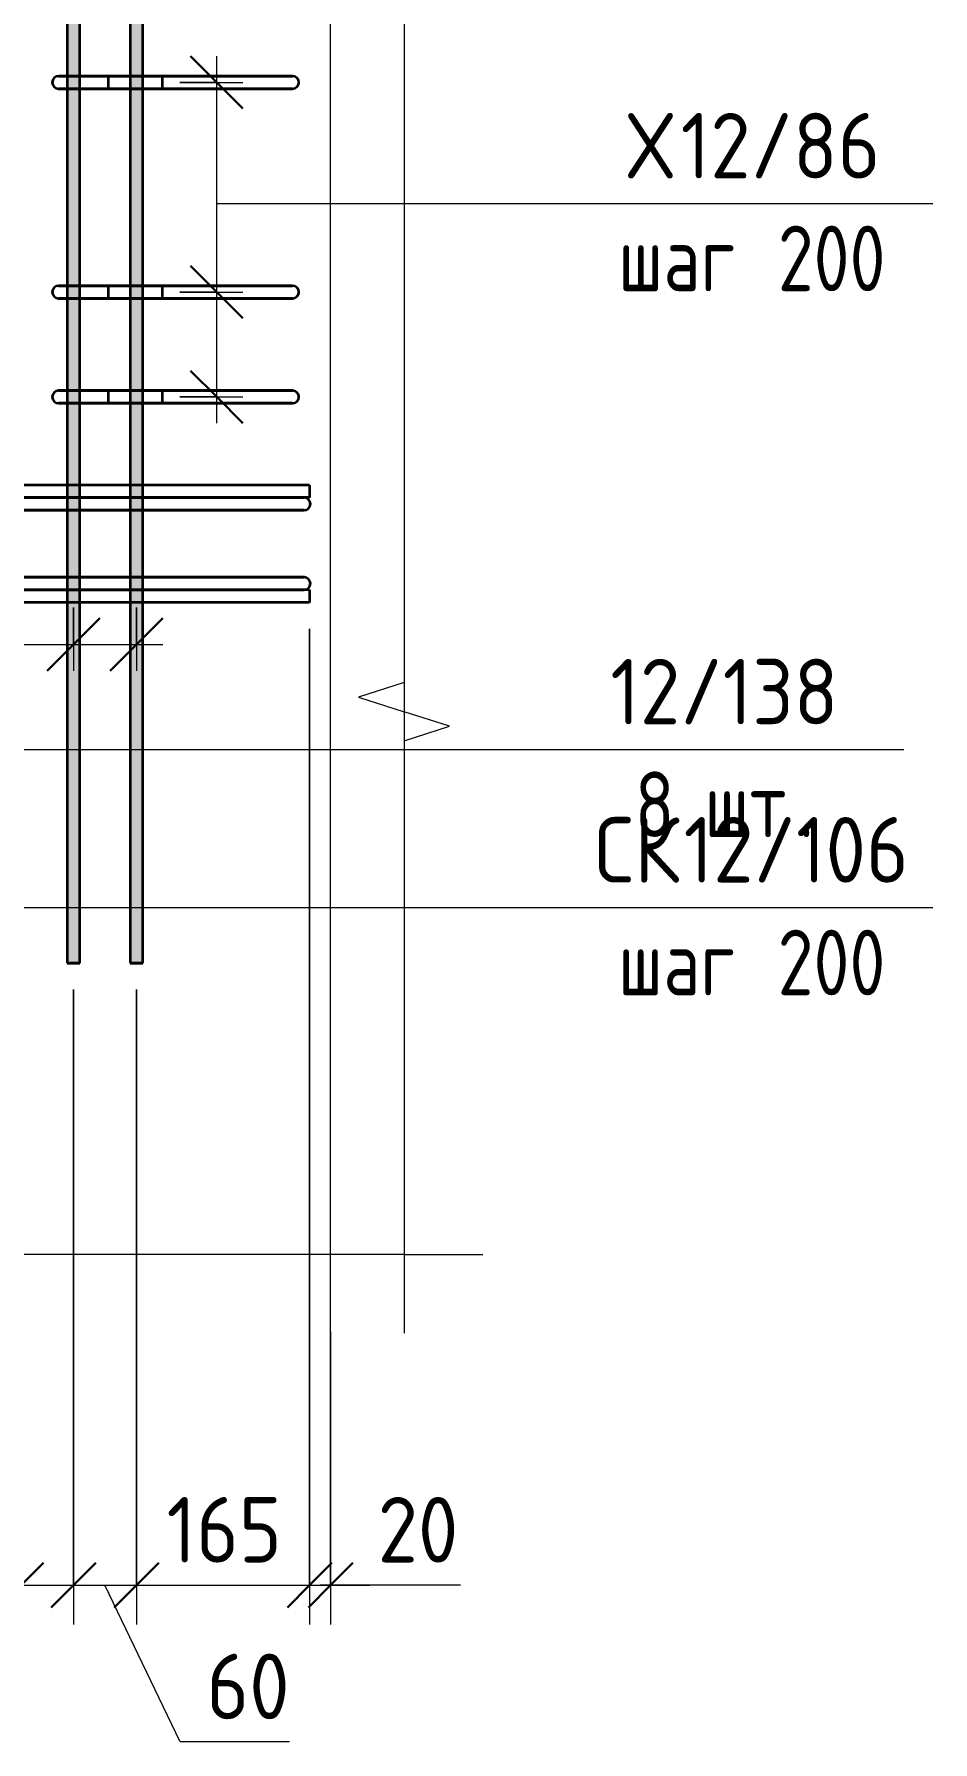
# Model space of a CAD drawing. Header units: millimetres. Extents: x 67134 to 121466, y -4758 to 13821.
# Drawn here: x 115410 to 116266, y -528 to 1101 of the extents above; entities that cross this region are included whole.
import ezdxf

# ---------------------------------------------------------------- set-up
doc = ezdxf.new("R2010")
doc.units = ezdxf.units.MM
for name, color, linetype, lineweight in [('AA_Dim', 7, 'Continuous', 9), ('AA_Dim-25', 7, 'Continuous', 9), ('AA_Oformlenie', 7, 'Continuous', 9), ('AA_Vinoska', 7, 'Continuous', 9), ('AF_Stena_Опалубка', 253, 'Continuous', 20), ('KR_Armatura_Tonkie', 7, 'Continuous', 20)]:
    doc.layers.add(name, color=color, linetype=linetype, lineweight=lineweight)
doc.styles.add('ISOCPEUR_7', font='isocpeur.ttf', dxfattribs={"width": 0.9, "height": 62.5})
doc.styles.add('ISOCPEUR_8', font='isocpeur.ttf', dxfattribs={"width": 0.8, "height": 62.5})
doc.dimstyles.new('00_Точн_3_знака__прозр__2', dxfattribs={"dimscale": 304.8, "dimtxt": 62.248823, "dimasz": 0.139436, "dimexe": 0.123031, "dimexo": 0.082021, "dimgap": 0.008202, "dimtad": 1, "dimdec": 3, "dimrnd": 0.001, "dimdsep": 46, "dimtxsty": 'ISOCPEUR_7', "dimblk1": 'OBLIQUE', "dimblk2": 'OBLIQUE', "dimsah": 1, "dimcen": 0.09, "dimdle": 0.123031, "dimazin": 0, "dimtfac": 1, "dimtdec": 4, "dimtix": 1, "dimtmove": 1, "dimatfit": 3, "dimfxl": 1, "dimtvp": 1, "dimtolj": 1, "dimtzin": 0, "dimlwd": 18, "dimlwe": 18, "dimarcsym": 2})
doc.dimstyles.new('00_Точн_3_знака__прозр__3', dxfattribs={"dimscale": 304.8, "dimtxt": 62.248823, "dimasz": 0.139436, "dimexe": 0.123031, "dimexo": 0.082021, "dimgap": 0.008202, "dimtad": 1, "dimdec": 3, "dimrnd": 0.001, "dimdsep": 46, "dimtxsty": 'ISOCPEUR_7', "dimblk1": 'OBLIQUE', "dimblk2": 'OBLIQUE', "dimsah": 1, "dimcen": 0.09, "dimdle": 0.123031, "dimazin": 0, "dimtfac": 1, "dimtdec": 4, "dimtix": 1, "dimtmove": 0, "dimatfit": 3, "dimfxl": 1, "dimtvp": 1, "dimtolj": 1, "dimtzin": 0, "dimlwd": 18, "dimlwe": 18, "dimarcsym": 2})
doc.dimstyles.new('10_Раскладка_арматуры_с_засечками', dxfattribs={"dimscale": 304.8, "dimtxt": 0.18, "dimasz": 0.164042, "dimexe": 0.082021, "dimexo": 0, "dimgap": 0, "dimtad": 1, "dimdec": 3, "dimrnd": 0.001, "dimdsep": 46, "dimtxsty": 'ISOCPEUR_8', "dimblk1": 'OBLIQUE', "dimblk2": 'OBLIQUE', "dimsah": 1, "dimcen": 0.09, "dimdle": 0.082021, "dimazin": 0, "dimtfac": 1, "dimtdec": 4, "dimtix": 1, "dimtmove": 0, "dimatfit": 3, "dimfxl": 1, "dimtvp": 1, "dimtolj": 1, "dimtzin": 0, "dimlwd": 18, "dimlwe": 18, "dimarcsym": 2})

# ---------------------------------------------------------------- blocks, each defined once
blk = doc.blocks.new('350_Стержень верт с удлинением концов _НесАрм_РабПлоск_ - 350_Стержень верт с удлинением концов _НесАрм_РабПлоск_-4168416-Схема обрамления отверстия в стене')
at = {"layer": 'KR_Armatura_Tonkie', "lineweight": 35}
for p, q in [((9739, 1595), (9739, 215)), ((9751, 1595), (9739, 1595)), ((9739, 1595), (9751, 1595)), ((9751, 215), (9751, 1595)), ((9751, 215), (9739, 215)), ((9739, 215), (9751, 215))]:
    blk.add_line(p, q, dxfattribs=at)
blk = doc.blocks.new('350_Стержень верт с удлинением концов _НесАрм_РабПлоск_ - 350_Стержень верт с удлинением концов _НесАрм_РабПлоск_-V15-Схема обрамления отверстия в стене')
at = {"layer": 'KR_Armatura_Tonkie', "lineweight": 35}
blk.add_hatch(color=256, dxfattribs=at).paths.add_polyline_path([(11375, 215), (11381, 215), (11380.8, 1595), (11369, 1595), (11369.2, 215), (11373.4, 215)])
for p, q in [((11369, 1595), (11369, 215)), ((11381, 1595), (11369, 1595)), ((11369, 1595), (11381, 1595)), ((11381, 215), (11381, 1595)), ((11381, 215), (11369, 215)), ((11369, 215), (11381, 215))]:
    blk.add_line(p, q, dxfattribs=at)
blk = doc.blocks.new('350_Стержень верт с удлинением концов _НесАрм_РабПлоск_ - 350_Стержень верт с удлинением концов _НесАрм_РабПлоск_-V16-Схема обрамления отверстия в стене')
at = {"layer": 'KR_Armatura_Tonkie', "lineweight": 35}
blk.add_hatch(color=256, dxfattribs=at).paths.add_polyline_path([(11440.2, 215), (11441, 215), (11440.8, 1595), (11429, 1595), (11429.2, 215), (11439.2, 215)])
for p, q in [((11429, 1595), (11429, 215)), ((11441, 1595), (11429, 1595)), ((11429, 1595), (11441, 1595)), ((11441, 215), (11441, 1595)), ((11441, 215), (11429, 215)), ((11429, 215), (11441, 215))]:
    blk.add_line(p, q, dxfattribs=at)
blk = doc.blocks.new('011_Прямоугольник обрыва _ЭлУзла_ - 011_Прямоугольник обрыва _ЭлУзла_-4124926-Схема обрамления отверстия в стене')
at = {"layer": 'AA_Oformlenie'}
for p, q in [((11690, 2007.2), (11690, -62.9)), ((11690, -62.9), (9552.3, -62.9))]:
    blk.add_line(p, q, dxfattribs=at)
blk = doc.blocks.new('DIMBLOCK138-Схема обрамления отверстия в стене')
at = {"layer": 'AA_Dim-25', "lineweight": 18}
for p, q in [((115397.5, 690), (115397.5, -415.8)), ((115397.5, -378.3), (115397.5, 690)), ((115447.5, 190), (115447.5, -415.8)), ((115447.5, -378.3), (115447.5, 190)), ((115300.4, -378.3), (115404.4, -378.3)), ((115360, -378.3), (115447.5, -378.3)), ((115404.4, -378.3), (115422.5, -378.3))]:
    blk.add_line(p, q, dxfattribs=at)
at = {"layer": 'AA_Dim-25', "lineweight": 30}
for p, q in [((115397.5, -378.3), (115418.8, -357)), ((115447.5, -378.3), (115468.8, -357)), ((115397.5, -378.3), (115376.3, -399.5)), ((115447.5, -378.3), (115426.3, -399.5))]:
    blk.add_line(p, q, dxfattribs=at)
at = {"layer": 'AA_Dim-25', "color": 0, "lineweight": 18, "insert": (115300.4, -294.1), "char_height": 62.5, "width": 94.81, "attachment_point": 1, "line_spacing_factor": 1.149209, "style": 'ISOCPEUR_7'}
blk.add_mtext('50', dxfattribs=at)
blk = doc.blocks.new('_Oblique')
at = {"color": 0, "linetype": 'ByBlock', "lineweight": -2}
blk.add_line((-0.5, -0.5), (0.5, 0.5), dxfattribs=at)
blk = doc.blocks.new('DIMBLOCK139-Схема обрамления отверстия в стене')
at = {"layer": 'AA_Dim-25', "lineweight": 18}
for p, q in [((115447.5, 190), (115447.5, -415.8)), ((115447.5, -378.3), (115447.5, 190)), ((115507.5, 190), (115507.5, -415.8)), ((115507.5, -378.3), (115507.5, 190)), ((115447.5, -378.3), (115507.5, -378.3)), ((115549.2, -527.6), (115477.5, -378.3)), ((115653.2, -527.6), (115549.2, -527.6))]:
    blk.add_line(p, q, dxfattribs=at)
at = {"layer": 'AA_Dim-25', "lineweight": 30}
for p, q in [((115447.5, -378.3), (115468.8, -357)), ((115507.5, -378.3), (115528.8, -357)), ((115447.5, -378.3), (115426.3, -399.5)), ((115507.5, -378.3), (115486.3, -399.5))]:
    blk.add_line(p, q, dxfattribs=at)
at = {"layer": 'AA_Dim-25', "color": 0, "lineweight": 18, "insert": (115574.2, -443.5), "char_height": 62.5, "width": 94.81, "attachment_point": 1, "line_spacing_factor": 1.149209, "style": 'ISOCPEUR_7'}
blk.add_mtext('60', dxfattribs=at)
blk = doc.blocks.new('DIMBLOCK140-Схема обрамления отверстия в стене')
at = {"layer": 'AA_Dim-25', "lineweight": 18}
for p, q in [((115672.5, 534), (115672.5, -415.8)), ((115672.5, -378.3), (115672.5, 534)), ((115507.5, 190), (115507.5, -415.8)), ((115507.5, -378.3), (115507.5, 190)), ((115507.5, -378.3), (115672.5, -378.3))]:
    blk.add_line(p, q, dxfattribs=at)
at = {"layer": 'AA_Dim-25', "lineweight": 30}
for p, q in [((115507.5, -378.3), (115528.8, -357)), ((115672.5, -378.3), (115693.8, -357)), ((115507.5, -378.3), (115486.3, -399.5)), ((115672.5, -378.3), (115651.3, -399.5))]:
    blk.add_line(p, q, dxfattribs=at)
at = {"layer": 'AA_Dim-25', "color": 0, "lineweight": 18, "insert": (115536.2, -294.1), "char_height": 62.5, "width": 129.286, "attachment_point": 1, "line_spacing_factor": 1.149209, "style": 'ISOCPEUR_7'}
blk.add_mtext('165', dxfattribs=at)
blk = doc.blocks.new('DIMBLOCK141-Схема обрамления отверстия в стене')
at = {"layer": 'AA_Dim-25', "lineweight": 18}
for p, q in [((115672.5, 534), (115672.5, -415.8)), ((115672.5, -378.3), (115672.5, 534)), ((115692.5, -136.4), (115692.5, -415.8)), ((115692.5, -378.3), (115692.5, -136.4)), ((115672.5, -378.3), (115730, -378.3)), ((115712.3, -378.3), (115682.5, -378.3)), ((115816.3, -378.3), (115712.3, -378.3))]:
    blk.add_line(p, q, dxfattribs=at)
at = {"layer": 'AA_Dim-25', "lineweight": 30}
for p, q in [((115672.5, -378.3), (115693.8, -357)), ((115692.5, -378.3), (115713.8, -357)), ((115672.5, -378.3), (115651.3, -399.5)), ((115692.5, -378.3), (115671.3, -399.5))]:
    blk.add_line(p, q, dxfattribs=at)
at = {"layer": 'AA_Dim-25', "color": 0, "lineweight": 18, "insert": (115737.3, -294.1), "char_height": 62.5, "width": 94.81, "attachment_point": 1, "line_spacing_factor": 1.149209, "style": 'ISOCPEUR_7'}
blk.add_mtext('20', dxfattribs=at)
blk = doc.blocks.new('042_М_Арматуры - Диам длина поз _ Комментарий-3662934-Схема обрамления отверстия в стене')
at = {"layer": 'AA_Vinoska'}
blk.add_line((11843.8, 268), (12193.8, 268), dxfattribs=at)
blk = doc.blocks.new('DIMBLOCK152-Схема обрамления отверстия в стене')
at = {"layer": 'AA_Dim-25', "lineweight": 30}
for p, q in [((115584, 855), (115559, 880)), ((115584, 855), (115609, 830)), ((115584, 755), (115559, 780)), ((115584, 755), (115609, 730))]:
    blk.add_line(p, q, dxfattribs=at)
at = {"layer": 'AA_Dim-25', "lineweight": 18}
for p, q in [((115548.7, 855), (115609, 855)), ((115584, 855), (115548.7, 855)), ((115584, 730), (115584, 855)), ((115548.7, 755), (115609, 755)), ((115584, 755), (115548.7, 755))]:
    blk.add_line(p, q, dxfattribs=at)
blk = doc.blocks.new('DIMBLOCK153-Схема обрамления отверстия в стене')
at = {"layer": 'AA_Dim-25', "lineweight": 30}
for p, q in [((115584, 1055), (115559, 1080)), ((115584, 1055), (115609, 1030)), ((115584, 855), (115559, 880)), ((115584, 855), (115609, 830))]:
    blk.add_line(p, q, dxfattribs=at)
at = {"layer": 'AA_Dim-25', "lineweight": 18}
for p, q in [((115584, 855), (115584, 1080)), ((115548.7, 1055), (115609, 1055)), ((115584, 1055), (115548.7, 1055)), ((115548.7, 855), (115609, 855)), ((115584, 855), (115548.7, 855))]:
    blk.add_line(p, q, dxfattribs=at)
blk = doc.blocks.new('DIMBLOCK155-Схема обрамления отверстия в стене')
at = {"layer": 'AA_Dim-25', "lineweight": 18}
for p, q in [((113817.5, 554.2), (113817.5, 493.9)), ((113817.5, 518.9), (113817.5, 554.2)), ((115447.5, 554.2), (115447.5, 493.9)), ((115447.5, 518.9), (115447.5, 554.2)), ((113817.5, 518.9), (115447.5, 518.9))]:
    blk.add_line(p, q, dxfattribs=at)
at = {"layer": 'AA_Dim-25', "lineweight": 30}
for p, q in [((113817.5, 518.9), (113842.5, 543.9)), ((115447.5, 518.9), (115472.5, 543.9)), ((113817.5, 518.9), (113792.5, 493.9)), ((115447.5, 518.9), (115422.5, 493.9))]:
    blk.add_line(p, q, dxfattribs=at)
blk = doc.blocks.new('DIMBLOCK156-Схема обрамления отверстия в стене')
at = {"layer": 'AA_Dim-25', "lineweight": 18}
for p, q in [((115447.5, 554.2), (115447.5, 493.9)), ((115447.5, 518.9), (115447.5, 554.2)), ((115507.5, 554.2), (115507.5, 493.9)), ((115507.5, 518.9), (115507.5, 554.2)), ((115447.5, 518.9), (115532.5, 518.9))]:
    blk.add_line(p, q, dxfattribs=at)
at = {"layer": 'AA_Dim-25', "lineweight": 30}
for p, q in [((115447.5, 518.9), (115472.5, 543.9)), ((115507.5, 518.9), (115532.5, 543.9)), ((115447.5, 518.9), (115422.5, 493.9)), ((115507.5, 518.9), (115482.5, 493.9))]:
    blk.add_line(p, q, dxfattribs=at)

msp = doc.modelspace()

# ---------------------------------------------------------------- linework, layer by layer
at = {"layer": 'AA_Vinoska'}
for p, q in [((115584.065, 939.4988), (115916.4184, 939.4988)), ((115762.5241, 482.7834), (115719.199, 468.7063)), ((115719.199, 468.7063), (115762.5241, 454.6291)), ((115805.8253, 440.8791), (115762.5241, 454.6291)), ((115762.5241, 427.1291), (115805.8253, 440.8791)), ((113823.0063, 418.8679), (115888.7037, 418.8679)), ((115097.8742, 268.0192), (115916.2813, 268.0192)), ((115762.5241, -62.8811), (115837.5241, -62.8811)), ((115762.5241, -62.8811), (115762.5241, -137.8811))]:
    msp.add_line(p, q, dxfattribs=at)
at = {"layer": 'AF_Stena_Опалубка'}
msp.add_line((115692.5241, -222.7455), (115692.5241, 1330), dxfattribs=at)
at = {"layer": 'KR_Armatura_Tonkie', "lineweight": 35}
for p, q in [((115494.6976, 1061), (115433.2418, 1061)), ((115433.2418, 1061), (115469.2418, 1061)), ((115469.2418, 1061), (115433.2418, 1061)), ((115433.2418, 1061), (115443.7859, 1061)), ((115443.7859, 1061), (115480.9515, 1061)), ((115469.2418, 1061), (115620.2418, 1061)), ((115620.2418, 1061), (115469.2418, 1061)), ((115480.9515, 1049), (115480.9515, 1061)), ((115531.8632, 1061), (115494.6976, 1061)), ((115531.8632, 1061), (115531.8632, 1049)), ((115620.2418, 1061), (115656.2418, 1061)), ((115656.2418, 1061), (115620.2418, 1061)), ((115494.6976, 1049), (115433.2418, 1049)), ((115433.2418, 1049), (115469.2418, 1049)), ((115443.7859, 1049), (115443.7859, 1049)), ((115469.2418, 1049), (115443.7859, 1049)), ((115443.7859, 1049), (115480.9515, 1049)), ((115469.2418, 1049), (115620.2418, 1049)), ((115620.2418, 1049), (115469.2418, 1049)), ((115531.8632, 1049), (115494.6976, 1049)), ((115620.2418, 1049), (115656.2418, 1049)), ((115656.2418, 1049), (115620.2418, 1049)), ((115494.6976, 861), (115433.2418, 861)), ((115433.2418, 861), (115469.2418, 861)), ((115469.2418, 861), (115433.2418, 861)), ((115433.2418, 861), (115443.7859, 861)), ((115494.6976, 849), (115433.2418, 849)), ((115433.2418, 849), (115469.2418, 849)), ((115443.7859, 861), (115480.9515, 861)), ((115443.7859, 849), (115443.7859, 849)), ((115469.2418, 849), (115443.7859, 849)), ((115443.7859, 849), (115480.9515, 849)), ((115469.2418, 861), (115620.2418, 861)), ((115620.2418, 861), (115469.2418, 861)), ((115469.2418, 849), (115620.2418, 849)), ((115620.2418, 849), (115469.2418, 849)), ((115480.9515, 849), (115480.9515, 861)), ((115531.8632, 861), (115494.6976, 861)), ((115531.8632, 849), (115494.6976, 849)), ((115531.8632, 861), (115531.8632, 849)), ((115620.2418, 861), (115656.2418, 861)), ((115656.2418, 861), (115620.2418, 861)), ((115620.2418, 849), (115656.2418, 849)), ((115656.2418, 849), (115620.2418, 849)), ((115494.6976, 761), (115433.2418, 761)), ((115433.2418, 761), (115469.2418, 761)), ((115469.2418, 761), (115433.2418, 761)), ((115433.2418, 761), (115443.7859, 761)), ((115443.7859, 761), (115480.9515, 761)), ((115469.2418, 761), (115620.2418, 761)), ((115620.2418, 761), (115469.2418, 761)), ((115480.9515, 749), (115480.9515, 761)), ((115531.8632, 761), (115494.6976, 761)), ((115531.8632, 761), (115531.8632, 749)), ((115620.2418, 761), (115656.2418, 761)), ((115656.2418, 761), (115620.2418, 761)), ((115494.6976, 749), (115433.2418, 749)), ((115433.2418, 749), (115469.2418, 749)), ((115443.7859, 749), (115443.7859, 749)), ((115469.2418, 749), (115443.7859, 749)), ((115443.7859, 749), (115480.9515, 749)), ((115469.2418, 749), (115620.2418, 749)), ((115620.2418, 749), (115469.2418, 749)), ((115531.8632, 749), (115494.6976, 749)), ((115620.2418, 749), (115656.2418, 749)), ((115656.2418, 749), (115620.2418, 749)), ((115672.5241, 671), (113722.5241, 671)), ((115672.5241, 671), (113722.5241, 671)), ((115672.5241, 671), (115672.5241, 659)), ((115672.5241, 671), (115672.5241, 659)), ((115672.5241, 659), (113722.5241, 659)), ((115672.5241, 659), (113722.5241, 659)), ((115023.3481, 659), (115631.3481, 659)), ((115631.3481, 659), (115023.3481, 659)), ((115631.3481, 659), (115667.3481, 659)), ((115667.3481, 659), (115631.3481, 659)), ((115023.3481, 647), (115631.3481, 647)), ((115631.3481, 647), (115023.3481, 647)), ((115631.3481, 647), (115667.3481, 647)), ((115667.3481, 647), (115631.3481, 647)), ((115672.5241, 571), (113722.5241, 571)), ((115672.5241, 571), (113722.5241, 571)), ((115023.3481, 583), (115631.3481, 583)), ((115631.3481, 583), (115023.3481, 583)), ((115023.3481, 571), (115631.3481, 571)), ((115631.3481, 571), (115023.3481, 571)), ((115631.3481, 583), (115667.3481, 583)), ((115667.3481, 583), (115631.3481, 583)), ((115631.3481, 571), (115667.3481, 571)), ((115667.3481, 571), (115631.3481, 571)), ((115672.5241, 571), (115672.5241, 559)), ((115672.5241, 571), (115672.5241, 559)), ((115672.5241, 559), (113722.5241, 559)), ((115672.5241, 559), (113722.5241, 559))]:
    msp.add_line(p, q, dxfattribs=at)
for centre, start, end in [((115433.2418, 1055), 90, 270), ((115433.2418, 1055), 90, 270), ((115433.2418, 1055), 90, 270), ((115656.2418, 1055), 270, 90), ((115656.2418, 1055), 270, 90), ((115433.2418, 855), 90, 270), ((115433.2418, 855), 90, 270), ((115433.2418, 855), 90, 270), ((115656.2418, 855), 270, 90), ((115656.2418, 855), 270, 90), ((115433.2418, 755), 90, 270), ((115433.2418, 755), 90, 270), ((115433.2418, 755), 90, 270), ((115656.2418, 755), 270, 90), ((115656.2418, 755), 270, 90), ((115667.3481, 653), 270, 90), ((115667.3481, 653), 270, 90), ((115667.3481, 577), 270, 90), ((115667.3481, 577), 270, 90)]:
    msp.add_arc(centre, 6, start, end, dxfattribs=at)

# ---------------------------------------------------------------- block references
at = {"layer": 'AA_Oformlenie'}
msp.add_blockref('011_Прямоугольник обрыва _ЭлУзла_ - 011_Прямоугольник обрыва _ЭлУзла_-4124926-Схема обрамления отверстия в стене', (104072.5241, 0), dxfattribs=at)
at = {"layer": 'AA_Vinoska'}
for p in [(104072.6611, 671.4796), (104044.9465, 150.8487), (104072.5241, 0)]:
    msp.add_blockref('042_М_Арматуры - Диам длина поз _ Комментарий-3662934-Схема обрамления отверстия в стене', p, dxfattribs=at)
at = {"layer": 'KR_Armatura_Tonkie', "lineweight": 35}
for name, p in [('350_Стержень верт с удлинением концов _НесАрм_РабПлоск_ - 350_Стержень верт с удлинением концов _НесАрм_РабПлоск_-4168416-Схема обрамления отверстия в стене', (105702.5241, 0)), ('350_Стержень верт с удлинением концов _НесАрм_РабПлоск_ - 350_Стержень верт с удлинением концов _НесАрм_РабПлоск_-V15-Схема обрамления отверстия в стене', (104072.5241, 0)), ('350_Стержень верт с удлинением концов _НесАрм_РабПлоск_ - 350_Стержень верт с удлинением концов _НесАрм_РабПлоск_-4168416-Схема обрамления отверстия в стене', (105762.5241, 0)), ('350_Стержень верт с удлинением концов _НесАрм_РабПлоск_ - 350_Стержень верт с удлинением концов _НесАрм_РабПлоск_-V16-Схема обрамления отверстия в стене', (104072.5241, 0))]:
    msp.add_blockref(name, p, dxfattribs=at)

# ---------------------------------------------------------------- texts
at = {"layer": 'AA_Vinoska', "char_height": 62.5, "attachment_point": 1}
for s, insert, width, style in [('12/86', (116026.161, 1025.8514), 229.082203, 'ISOCPEUR_7'), ('\\fISOCPEUR|b0|i0|c204|p34|;\\W.9;Х', (115975.5594, 1025.8514), 61.329094, 'ISOCPEUR_7'), (' 200', (116086.8448, 918.3751), 166.751, 'ISOCPEUR_8'), ('шаг', (115966.4594, 918.3751), 145.907125, 'ISOCPEUR_8'), ('12/138', (115959.0947, 505.2205), 263.354344, 'ISOCPEUR_7'), ('8 ', (115982.4447, 397.7442), 80.16875, 'ISOCPEUR_8'), ('шт', (116048.5906, 397.7442), 109.0295, 'ISOCPEUR_8'), ('СК', (115944.1473, 354.3718), 102.816422, 'ISOCPEUR_7'), ('12/106', (116028.9794, 354.3718), 263.354344, 'ISOCPEUR_7'), ('\\fISOCPEUR|b0|i0|c204|p34|;\\W.8;.', (116138.5489, 397.7442), 17.637125, 'ISOCPEUR_8'), (' 200', (116086.7078, 246.8955), 166.751, 'ISOCPEUR_8'), ('шаг', (115966.3223, 246.8955), 145.907125, 'ISOCPEUR_8')]:
    msp.add_mtext(s, dxfattribs=dict(at, insert=insert, width=width, style=style))

# ---------------------------------------------------------------- dimensions: what is measured, and where the dimension line sits
at = {"layer": 'AA_Dim', "lineweight": 18}
for base, p1, p2, override, picture, middle in [((115584.026, 1055), (115548.6707, 855), (115548.6707, 1055), {"dimpost": '<>', "dimfxl": 200}, 'DIMBLOCK153-Схема обрамления отверстия в стене', (115552.776, 955)), ((115584.026, 855), (115548.6707, 755), (115548.6707, 855), {"dimpost": '<>', "dimfxl": 100}, 'DIMBLOCK152-Схема обрамления отверстия в стене', (115552.776, 805))]:
    dim = msp.add_linear_dim(base=base, p1=p1, p2=p2, angle=90, dimstyle='10_Раскладка_арматуры_с_засечками', override=override, dxfattribs=at)
    dim.commit()
    dim.dimension.update_dxf_attribs({"geometry": picture, "text_midpoint": middle})
for base, p1, p2, override, picture, middle in [((115447.5245, -378.2805), (115397.5245, 715), (115447.5245, 215), {"dimpost": '<>', "dimfxl": 502.493781}, 'DIMBLOCK138-Схема обрамления отверстия в стене', (115347.8315, -335.7937)), ((115692.5241, -378.2805), (115672.5241, 559), (115692.5241, -111.4339), {"dimpost": '<>', "dimfxl": 670.73211}, 'DIMBLOCK141-Схема обрамления отверстия в стене', (115784.7002, -335.7937)), ((115507.5245, -378.2805), (115447.5245, 215), (115507.5245, 215), {"dimpost": '<>', "dimfxl": 60}, 'DIMBLOCK139-Схема обрамления отверстия в стене', (115621.6023, -485.1176))]:
    dim = msp.add_linear_dim(base=base, p1=p1, p2=p2, dimstyle='00_Точн_3_знака__прозр__2', override=override, dxfattribs=at)
    dim.commit()
    dim.dimension.update_dxf_attribs({"geometry": picture, "text_midpoint": middle, "dimtype": 160})
for base, p1, p2, dimstyle, override, picture, middle in [((115447.5245, 518.8547), (113817.5245, 554.21), (115447.5245, 554.21), '10_Раскладка_арматуры_с_засечками', {"dimpost": '<>', "dimfxl": 1630}, 'DIMBLOCK155-Схема обрамления отверстия в стене', (114632.5245, 550.1047)), ((115507.5245, 518.8547), (115447.5245, 554.21), (115507.5245, 554.21), '10_Раскладка_арматуры_с_засечками', {"dimpost": '<>', "dimfxl": 60}, 'DIMBLOCK156-Схема обрамления отверстия в стене', (115477.5245, 550.1047)), ((115672.5241, -378.2805), (115507.5245, 215), (115672.5241, 559), '00_Точн_3_знака__прозр__3', {"dimpost": '<>', "dimfxl": 381.524403}, 'DIMBLOCK140-Схема обрамления отверстия в стене', (115590.0243, -344.5305))]:
    dim = msp.add_linear_dim(base=base, p1=p1, p2=p2, dimstyle=dimstyle, override=override, dxfattribs=at)
    dim.commit()
    dim.dimension.update_dxf_attribs({"geometry": picture, "text_midpoint": middle})

doc.saveas('drawing.dxf')
